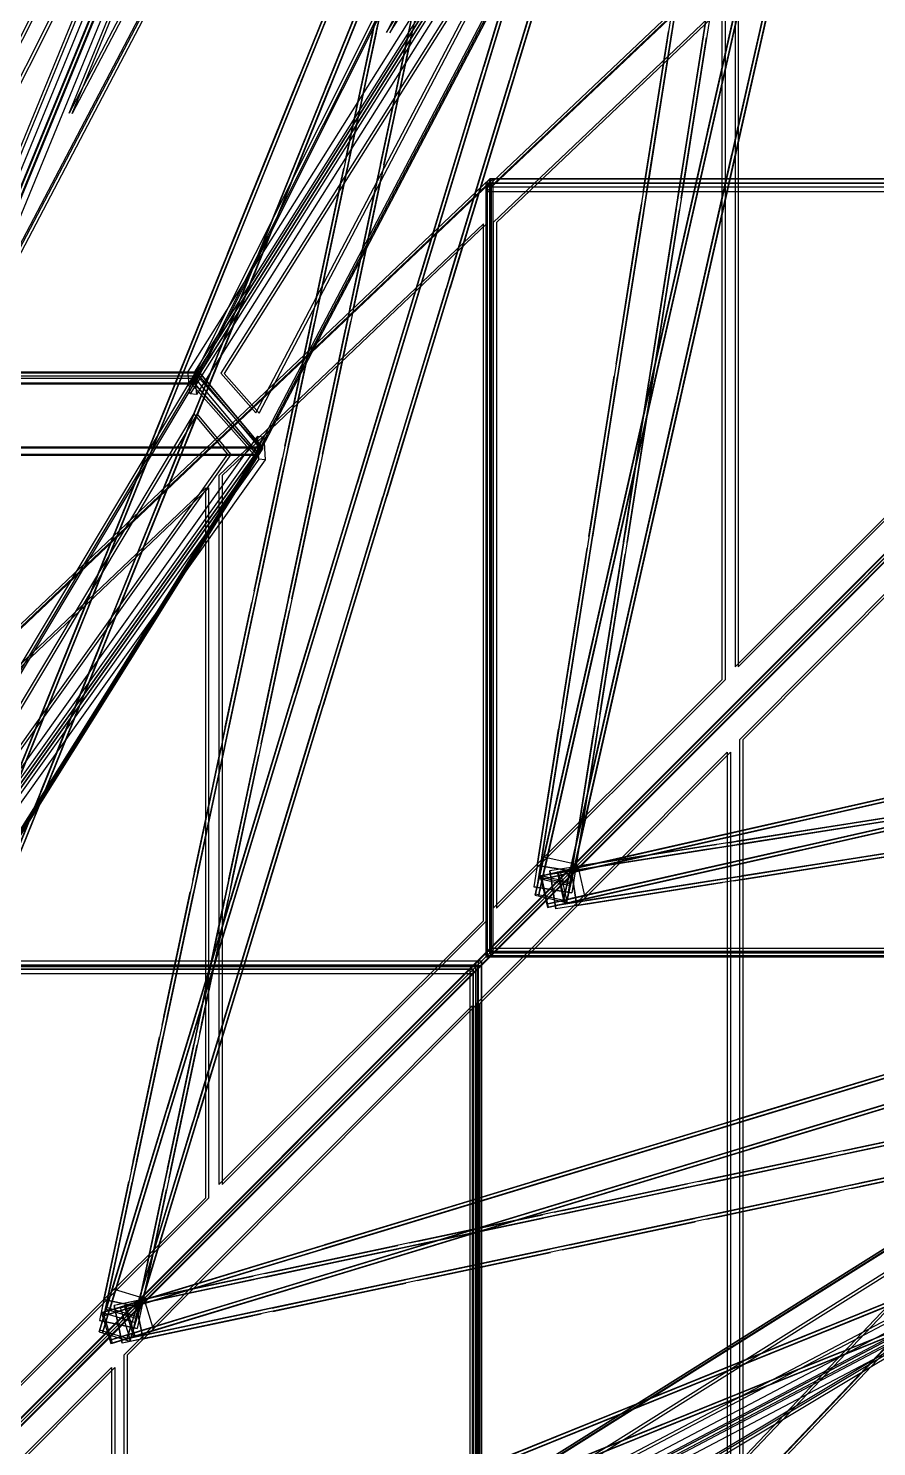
# Model space of a CAD drawing. Header units: millimetres. Extents: x -52000 to 48850, y -48850 to 51750.
# Drawn here: x -33321 to -29359, y -33472 to -26849 of the extents above; entities that cross this region are included whole.
import ezdxf

# ---------------------------------------------------------------- set-up
doc = ezdxf.new("R2010")
doc.units = ezdxf.units.MM
doc.layers.add('D-STR-STRC', color=7, linetype='Continuous', lineweight=25)

msp = doc.modelspace()

# ---------------------------------------------------------------- linework, layer by layer
at = {"layer": 'D-STR-STRC'}
for points in [[(-30954, -30897), (-30934.8, -30812.4), (-27795.1, -16919), (-27814.2, -17003.5)], [(-30938.3, -30900.5), (-30919.2, -30816), (-27779.5, -16922.5), (-27798.6, -17007.1)], [(-30823.2, -30926.5), (-30804.1, -30842), (-27664.4, -16948.5), (-27683.5, -17033.1)], [(-30807.6, -30930.1), (-30788.5, -30845.5), (-27648.8, -16952), (-27667.9, -17036.6)], [(-32990, -32935.9), (-32955.5, -32822.4), (-29405.6, -21143.7), (-29440.1, -21257.2)], [(-32974.7, -32940.6), (-32940.2, -32827.1), (-29390.2, -21148.3), (-29424.8, -21261.8)], [(-32861.8, -32974.9), (-32827.3, -32861.4), (-29277.3, -21182.6), (-29311.9, -21296.1)], [(-32846.5, -32979.5), (-32812, -32866), (-29262, -21187.3), (-29296.5, -21300.8)], [(-29424.1, -21210.7), (-29424.1, -21210.7), (-30944.3, -30859.7), (-30944.3, -30859.7)], [(-29278, -21233.7), (-29278, -21233.7), (-30798.1, -30882.8), (-30798.1, -30882.8)], [(-31179.5, -27590.5), (-31179.5, -31179.5), (-26661.6, -26661.6), (-26661.6, -23312.5)], [(-31164.6, -27590.5), (-31164.6, -31179.5), (-26646.6, -26661.6), (-26646.6, -23312.5)], [(-31752.3, -23684.6), (-33869.3, -28843.3), (-34168, -28504.9)], [(-31737.1, -23685.8), (-33854.1, -28844.5), (-34152.8, -28506.2)], [(-31752.3, -23684.6), (-31342.1, -24022.9), (-33869.3, -28843.3)], [(-31737.1, -23685.7), (-31326.9, -24024), (-33854.1, -28844.4)], [(-29737.3, -24021.8), (-30147.5, -23683.5), (-32563.2, -28503.8)], [(-29722.1, -24022.9), (-30132.3, -23684.6), (-32548, -28504.9)], [(-31750.1, -23881.3), (-31482.6, -24101.9), (-33130.8, -27245.8)], [(-31734.9, -23882.4), (-31467.4, -24103.1), (-33115.7, -27246.9)], [(-29894.1, -24087.2), (-30148.7, -23877.1), (-31648.2, -26869.2)], [(-29878.9, -24088.3), (-30133.5, -23878.2), (-31633, -26870.3)], [(-29737.3, -24021.6), (-32563.2, -28503.6), (-32264.5, -28842)], [(-29722.1, -24022.9), (-32548, -28504.9), (-32249.3, -28843.3)], [(-35405.3, -35349.4), (-35348.5, -35209), (-31364.7, -25368.3), (-31421.5, -25508.7)], [(-35390.5, -35355.4), (-35333.6, -35215), (-31349.8, -25374.3), (-31406.7, -25514.7)], [(-35281.1, -35399.7), (-35224.3, -35259.3), (-31240.5, -25418.6), (-31297.3, -25559)], [(-35266.3, -35405.7), (-35209.4, -35265.3), (-31225.6, -25424.6), (-31282.5, -25565)], [(-31396, -25451.3), (-31396, -25451.3), (-32973.4, -32885.6), (-32973.4, -32885.6)], [(-31251.2, -25482), (-31251.2, -25482), (-32828.6, -32916.3), (-32828.6, -32916.3)], [(-32622.6, -25608.1), (-33867.4, -28641.3), (-34043, -28442.4)], [(-32607.4, -25609.4), (-33852.2, -28642.6), (-34027.8, -28443.6)], [(-30020.2, -26682.3), (-30020.2, -29830.6), (-28950.4, -28763.9), (-28950.4, -25666.3)], [(-30005.2, -26682.3), (-30005.2, -29830.6), (-28935.4, -28763.9), (-28935.4, -25666.3)], [(-30870.9, -25999.1), (-32422, -28459.1), (-32258.1, -28644.8)], [(-30855.7, -26000.3), (-32406.8, -28460.4), (-32242.8, -28646.1)], [(-31199.3, -27044.8), (-31177.8, -26974), (-30905.5, -26078.1)], [(-31194.3, -27028.2), (-30921.9, -26132.3), (-30900.4, -26061.6)], [(-31184, -27049.4), (-31162.5, -26978.7), (-30890.1, -26082.8)], [(-31179, -27032.9), (-30906.6, -26137), (-30885.1, -26066.2)], [(-31071.1, -27083.7), (-31049.6, -27013), (-30777.2, -26117.1)], [(-31066.1, -27067.2), (-30793.7, -26171.3), (-30772.2, -26100.6)], [(-31055.8, -27088.4), (-31034.3, -27017.6), (-30761.9, -26121.7)], [(-31050.7, -27071.9), (-30778.4, -26176), (-30756.9, -26105.2)], [(-32062.7, -27092.7), (-32027.3, -27005.1), (-31723.8, -26255.5)], [(-32058.3, -27081.7), (-31754.8, -26332.1), (-31719.4, -26244.5)], [(-32047.9, -27098.7), (-32012.5, -27011.2), (-31709, -26261.5)], [(-32043.5, -27087.7), (-31740, -26338.1), (-31704.6, -26250.5)], [(-30158.6, -27377.4), (-30146.7, -27324.7), (-29903.6, -26249)], [(-30153.7, -27355.9), (-29910.6, -26280.2), (-29898.7, -26227.5)], [(-30143, -27380.9), (-30131, -27328.2), (-29888, -26252.6)], [(-30138.1, -27359.4), (-29895, -26283.8), (-29883.1, -26231.1)], [(-30027.9, -27406.9), (-30015.9, -27354.2), (-29772.9, -26278.6)], [(-30023, -27385.4), (-29779.9, -26309.8), (-29768, -26257.1)], [(-30012.3, -27410.4), (-30000.3, -27357.7), (-29757.3, -26282.1)], [(-30007.4, -27388.9), (-29764.3, -26313.3), (-29752.4, -26260.6)], [(-31938.5, -27143), (-31903.1, -27055.4), (-31599.6, -26305.8)], [(-31934.1, -27132), (-31630.6, -26382.4), (-31595.2, -26294.8)], [(-31923.7, -27149), (-31888.3, -27061.4), (-31584.8, -26311.8)], [(-31919.3, -27138), (-31615.8, -26388.4), (-31580.4, -26300.8)], [(-31149.7, -27755), (-31149.7, -30956.9), (-30079.9, -29890.2), (-30079.9, -26739)], [(-31134.7, -27755), (-31134.7, -30956.9), (-30064.9, -29890.2), (-30064.9, -26739)], [(-31712.8, -26867.7), (-31836.1, -27448.6), (-31836.1, -27448.6)], [(-31704.1, -26826.6), (-31704.1, -26826.6), (-31827.4, -27407.5)], [(-31697.2, -26871), (-31820.5, -27451.9), (-31820.5, -27451.9)], [(-31688.5, -26829.9), (-31688.5, -26829.9), (-31811.7, -27410.9)], [(-31543.7, -26860.6), (-31543.7, -26860.6), (-31667, -27441.6)], [(-31528, -26863.9), (-31528, -26863.9), (-31651.3, -27444.9)], [(-30331, -26864), (-30331, -26864), (-30442.6, -27572.2)], [(-30315.2, -26866.5), (-30315.2, -26866.5), (-30426.8, -27574.7)], [(-31552.4, -26901.7), (-31675.7, -27482.7), (-31675.7, -27482.7)], [(-31536.8, -26905), (-31660, -27486), (-31660, -27486)], [(-30337.5, -26905.5), (-30449.1, -27613.7), (-30449.1, -27613.7)], [(-30321.7, -26908), (-30433.3, -27616.2), (-30433.3, -27616.2)], [(-30175.5, -26931), (-30287.1, -27639.3), (-30287.1, -27639.3)], [(-30169, -26889.5), (-30169, -26889.5), (-30280.6, -27597.8)], [(-30159.7, -26933.5), (-30271.3, -27641.7), (-30271.3, -27641.7)], [(-30153.2, -26892), (-30153.2, -26892), (-30264.8, -27600.3)], [(-32394.7, -27912.7), (-32359.3, -27825.2), (-32055.8, -27075.6)], [(-32390.3, -27901.8), (-32086.8, -27152.1), (-32051.4, -27064.6)], [(-32379.9, -27918.7), (-32344.5, -27831.2), (-32041, -27081.6)], [(-32375.5, -27907.8), (-32072, -27158.1), (-32036.6, -27070.6)], [(-31495.1, -28018), (-31473.6, -27947.2), (-31201.3, -27051.3)], [(-31490.1, -28001.5), (-31217.8, -27105.6), (-31196.3, -27034.8)], [(-31479.8, -28022.6), (-31458.3, -27951.9), (-31186, -27056)], [(-31474.8, -28006.1), (-31202.5, -27110.2), (-31181, -27039.5)], [(-31361.9, -28040.4), (-31089.6, -27144.5), (-31068.1, -27073.8)], [(-31346.6, -28045.1), (-31074.3, -27149.2), (-31052.7, -27078.4)], [(-32270.5, -27963), (-32235.1, -27875.5), (-31931.6, -27125.8)], [(-32266.1, -27952.1), (-31962.6, -27202.4), (-31927.2, -27114.9)], [(-32255.7, -27969), (-32220.3, -27881.5), (-31916.8, -27131.8)], [(-32251.3, -27958.1), (-31947.8, -27208.4), (-31912.3, -27120.9)], [(-31366.9, -28057), (-31345.4, -27986.2), (-31073.1, -27090.3)], [(-31351.6, -28061.6), (-31330.1, -27990.9), (-31057.8, -27095)], [(-30420.2, -28535.2), (-30408.3, -28482.4), (-30165.2, -27406.8)], [(-30415.3, -28513.6), (-30172.3, -27438), (-30160.4, -27385.3)], [(-30404.6, -28538.7), (-30392.7, -28486), (-30149.6, -27410.4)], [(-30399.7, -28517.2), (-30156.7, -27441.6), (-30144.8, -27388.8)], [(-30284.6, -28543.2), (-30041.6, -27467.6), (-30029.7, -27414.9)], [(-30289.5, -28564.7), (-30277.6, -28512), (-30034.5, -27436.4)], [(-30273.9, -28568.2), (-30262, -28515.5), (-30018.9, -27439.9)], [(-30269, -28546.7), (-30026, -27471.1), (-30014.1, -27418.4)], [(-31856.2, -27543.5), (-31979.5, -28124.5), (-31979.5, -28124.5)], [(-31847.5, -27502.4), (-31847.5, -27502.4), (-31970.8, -28083.4)], [(-31840.6, -27546.8), (-31963.9, -28127.8), (-31963.9, -28127.8)], [(-31831.9, -27505.7), (-31831.9, -27505.7), (-31955.1, -28086.7)], [(-31687.1, -27536.5), (-31687.1, -27536.5), (-31810.4, -28117.4)], [(-31671.4, -27539.8), (-31671.4, -27539.8), (-31794.7, -28120.7)], [(-35055.1, -31242.2), (-35055.1, -35055.1), (-31165.2, -31165.2), (-31165.2, -27552.3)], [(-35040.2, -31242.2), (-35040.2, -35055.1), (-31150.3, -31165.2), (-31150.3, -27552.3)], [(-31695.8, -27577.6), (-31819.1, -28158.5), (-31819.1, -28158.5)], [(-31680.2, -27580.9), (-31803.4, -28161.8), (-31803.4, -28161.8)], [(-31257.2, -35055.1), (-31257.2, -31242.2), (-27567.3, -27552.3), (-27567.3, -31165.2)], [(-31242.2, -35055.1), (-31242.2, -31242.2), (-27552.3, -27552.3), (-27552.3, -31165.2)], [(-31184.9, -31184.9), (-27572.4, -31184.9), (-27572.4, -27572.4), (-31184.9, -27572.4)], [(-27590.5, -27590.5), (-31179.5, -27590.5), (-31179.5, -27610.5), (-27590.5, -27610.5)], [(-31178.8, -31178.8), (-27591.2, -31178.8), (-27591.2, -27591.2), (-31178.8, -27591.2)], [(-27552.3, -27552.3), (-31165.2, -27552.3), (-31165.2, -27572.3), (-27552.3, -27572.3)], [(-31164.5, -31164.5), (-27553, -31164.5), (-27553, -27553), (-31164.5, -27553)], [(-31158.9, -31158.9), (-27572.3, -31158.9), (-27572.3, -27572.3), (-31158.9, -27572.3)], [(-30930.1, -30807.6), (-30845.5, -30788.5), (-16952, -27648.8), (-17036.6, -27667.9)], [(-30926.5, -30823.2), (-30842, -30804.1), (-16948.5, -27664.4), (-17033.1, -27683.5)], [(-30457.7, -27668.1), (-30457.7, -27668.1), (-30569.3, -28376.3)], [(-30441.9, -27670.5), (-30441.9, -27670.5), (-30553.5, -28378.8)], [(-30464.2, -27709.5), (-30575.8, -28417.8), (-30575.8, -28417.8)], [(-30448.4, -27712), (-30560, -28420.3), (-30560, -28420.3)], [(-30302.2, -27735.1), (-30413.8, -28443.3), (-30413.8, -28443.3)], [(-30295.7, -27693.6), (-30295.7, -27693.6), (-30407.3, -28401.8)], [(-30286.4, -27737.6), (-30398, -28445.8), (-30398, -28445.8)], [(-30279.9, -27696.1), (-30279.9, -27696.1), (-30391.5, -28404.3)], [(-32431.2, -28936.5), (-32431.2, -32248), (-31195.8, -31015.7), (-31195.8, -27761.4)], [(-32416.3, -28936.5), (-32416.3, -32248), (-31180.9, -31015.7), (-31180.9, -27761.4)], [(-30900.5, -30938.3), (-30816, -30919.2), (-16922.5, -27779.5), (-17007.1, -27798.6)], [(-30897, -30954), (-30812.4, -30934.8), (-16919, -27795.1), (-17003.5, -27814.2)], [(-32726.7, -28732.8), (-32691.3, -28645.3), (-32387.8, -27895.6)], [(-32722.3, -28721.8), (-32418.8, -27972.2), (-32383.4, -27884.7)], [(-32711.9, -28738.8), (-32676.4, -28651.3), (-32373, -27901.6)], [(-32707.4, -28727.8), (-32404, -27978.2), (-32368.5, -27890.7)], [(-32602.5, -28783.1), (-32567.1, -28695.5), (-32263.6, -27945.9)], [(-32598.1, -28772.1), (-32294.6, -28022.5), (-32259.2, -27934.9)], [(-32583.2, -28778.1), (-32279.8, -28028.5), (-32244.3, -27940.9)], [(-32587.7, -28789.1), (-32552.2, -28701.6), (-32248.8, -27951.9)], [(-31785.9, -28974.7), (-31513.6, -28078.8), (-31492.1, -28008)], [(-31790.9, -28991.2), (-31769.4, -28920.5), (-31497.1, -28024.6)], [(-31775.6, -28995.9), (-31754.1, -28925.1), (-31481.8, -28029.2)], [(-31770.6, -28979.4), (-31498.3, -28083.5), (-31476.8, -28012.7)], [(-31662.7, -29030.2), (-31641.2, -28959.4), (-31368.9, -28063.5)], [(-31657.7, -29013.7), (-31385.4, -28117.8), (-31363.9, -28047)], [(-31647.4, -29034.8), (-31625.9, -28964.1), (-31353.6, -28068.2)], [(-31642.4, -29018.3), (-31370.1, -28122.4), (-31348.6, -28051.7)], [(-31990.9, -28178.3), (-31990.9, -28178.3), (-32114.2, -28759.2)], [(-31975.3, -28181.6), (-31975.3, -28181.6), (-32098.5, -28762.6)], [(-31999.6, -28219.4), (-32122.9, -28800.3), (-32122.9, -28800.3)], [(-31984, -28222.7), (-32107.3, -28803.6), (-32107.3, -28803.6)], [(-31839.2, -28253.4), (-31962.5, -28834.4), (-31962.5, -28834.4)], [(-31830.5, -28212.3), (-31830.5, -28212.3), (-31953.8, -28793.3)], [(-31823.6, -28256.7), (-31946.8, -28837.7), (-31946.8, -28837.7)], [(-31814.8, -28215.6), (-31814.8, -28215.6), (-31938.1, -28796.6)], [(-32240.5, -28808.1), (-32539.3, -28451.5), (-35420.9, -33266.7)], [(-32225.4, -28809.4), (-32524.1, -28452.8), (-35405.7, -33268)], [(-34150.1, -28471.1), (-32531.8, -28471.1), (-32232.4, -28809.1), (-33850.7, -28809.1)], [(-32518.7, -28459.2), (-34138.7, -28459.2), (-34144.1, -28452.8), (-32524.1, -28452.8)], [(-34143.2, -28453), (-32524.9, -28453), (-32226.3, -28809.2), (-33844.6, -28809.2)], [(-32565.8, -28555.6), (-32575.8, -28450.6), (-32545.4, -28453), (-32535.4, -28558)], [(-30584.4, -28472.1), (-30584.4, -28472.1), (-30696, -29180.4)], [(-30568.6, -28474.6), (-30568.6, -28474.6), (-30680.2, -29182.9)], [(-32542.7, -28510.9), (-34162.7, -28510.9), (-34168, -28504.9), (-32548, -28504.9)], [(-34167.2, -28505.1), (-32548.8, -28505.1), (-32250.2, -28843.1), (-33868.5, -28843.1)], [(-34161.3, -28483.1), (-32542.9, -28483.1), (-32245.2, -28839.4), (-33863.5, -28839.3)], [(-30590.9, -28513.6), (-30702.5, -29221.9), (-30702.5, -29221.9)], [(-30575.1, -28516.1), (-30686.7, -29224.4), (-30686.7, -29224.4)], [(-30428.9, -28539.2), (-30540.5, -29247.4), (-30540.5, -29247.4)], [(-30422.4, -28497.7), (-30422.4, -28497.7), (-30534, -29205.9)], [(-30413.1, -28541.6), (-30524.7, -29249.9), (-30524.7, -29249.9)], [(-30406.6, -28500.2), (-30406.6, -28500.2), (-30518.2, -29208.4)], [(-30681.9, -29692.9), (-30669.9, -29640.2), (-30426.9, -28564.6)], [(-30677, -29671.4), (-30433.9, -28595.8), (-30422, -28543.1)], [(-30666.2, -29696.5), (-30654.3, -29643.8), (-30411.3, -28568.1)], [(-30661.4, -29675), (-30418.3, -28599.3), (-30406.4, -28546.6)], [(-30551.1, -29722.5), (-30539.2, -29669.8), (-30296.2, -28594.2)], [(-30546.3, -29701), (-30303.2, -28625.4), (-30291.3, -28572.6)], [(-30535.5, -29726), (-30523.6, -29673.3), (-30280.6, -28597.7)], [(-30530.7, -29704.5), (-30287.6, -28628.9), (-30275.7, -28576.2)], [(-32388.9, -28838.1), (-32548.1, -28648.1), (-34083.6, -31213.9)], [(-32373.7, -28839.4), (-32532.9, -28649.4), (-34068.4, -31215.2)], [(-33058.7, -29552.9), (-33023.3, -29465.3), (-32719.8, -28715.7)], [(-33054.3, -29541.9), (-32750.8, -28792.2), (-32715.3, -28704.7)], [(-33043.9, -29558.9), (-33008.4, -29471.3), (-32705, -28721.7)], [(-33039.4, -29547.9), (-32735.9, -28798.2), (-32700.5, -28710.7)], [(-33850.8, -28803), (-32230.8, -28803), (-32225.4, -28809.4), (-33845.4, -28809.4)], [(-32934.5, -29603.1), (-32899.1, -29515.6), (-32595.6, -28766)], [(-32930.1, -29592.2), (-32626.6, -28842.5), (-32591.1, -28755)], [(-32919.7, -29609.1), (-32884.2, -29521.6), (-32580.7, -28772)], [(-32915.2, -29598.2), (-32611.7, -28848.5), (-32576.3, -28761)], [(-32244.9, -28860.8), (-32251.4, -28753.5), (-32221, -28756.5), (-32214.6, -28863.8)], [(-32240.6, -28807.7), (-35420.9, -33266.3), (-35259.7, -33622.9)], [(-32225.4, -28809.4), (-35405.7, -33268), (-35244.5, -33624.6)], [(-33874.6, -28837.3), (-32254.6, -28837.3), (-32249.3, -28843.3), (-33869.3, -28843.3)], [(-32134.3, -28854.1), (-32134.3, -28854.1), (-32257.6, -29435.1)], [(-32118.7, -28857.4), (-32118.7, -28857.4), (-32241.9, -29438.4)], [(-32143, -28895.2), (-32266.3, -29476.2), (-32266.3, -29476.2)], [(-32127.4, -28898.5), (-32250.7, -29479.5), (-32250.7, -29479.5)], [(-31982.6, -28929.2), (-32105.9, -29510.2), (-32105.9, -29510.2)], [(-31973.9, -28888.2), (-31973.9, -28888.2), (-32097.2, -29469.1)], [(-31967, -28932.6), (-32090.2, -29513.5), (-32090.2, -29513.5)], [(-31958.2, -28891.5), (-31958.2, -28891.5), (-32081.5, -29472.4)], [(-33727.9, -30169.8), (-33727.9, -33541.3), (-32492.4, -32309), (-32492.4, -28994.7)], [(-33712.9, -30169.8), (-33712.9, -33541.3), (-32477.5, -32309), (-32477.5, -28994.7)], [(-32086.8, -29964.4), (-32065.3, -29893.7), (-31792.9, -28997.8)], [(-32081.7, -29947.9), (-31809.4, -29052), (-31787.9, -28981.3)], [(-32071.5, -29969.1), (-32049.9, -29898.3), (-31777.6, -29002.4)], [(-32066.4, -29952.6), (-31794.1, -29056.7), (-31772.6, -28985.9)], [(-29998.1, -33541.1), (-29998.1, -30169.6), (-28826.5, -28994.9), (-28826.5, -32309.2)], [(-29983, -33541.1), (-29983, -30169.6), (-28811.5, -28994.9), (-28811.5, -32309.2)], [(-31958.6, -30003.4), (-31937, -29932.7), (-31664.7, -29036.8)], [(-31953.5, -29986.9), (-31681.2, -29091), (-31659.7, -29020.2)], [(-31943.2, -30008.1), (-31921.7, -29937.3), (-31649.4, -29041.4)], [(-31938.2, -29991.6), (-31665.9, -29095.7), (-31644.4, -29024.9)], [(-32979.5, -32846.5), (-32866, -32812), (-21187.3, -29262), (-21300.8, -29296.5)], [(-32974.9, -32861.8), (-32861.4, -32827.3), (-21182.6, -29277.3), (-21296.1, -29311.9)], [(-21233.7, -29278), (-21233.7, -29278), (-30882.8, -30798.1), (-30882.8, -30798.1)], [(-30717.6, -29317.7), (-30829.2, -30026), (-30829.2, -30026)], [(-30711.1, -29276.2), (-30711.1, -29276.2), (-30822.6, -29984.5)], [(-30701.8, -29320.2), (-30813.4, -30028.5), (-30813.4, -30028.5)], [(-30695.3, -29278.7), (-30695.3, -29278.7), (-30806.8, -29987)], [(-30549.1, -29301.8), (-30549.1, -29301.8), (-30660.6, -30010)], [(-30533.3, -29304.2), (-30533.3, -29304.2), (-30644.8, -30012.5)], [(-32940.6, -32974.7), (-32827.1, -32940.2), (-21148.3, -29390.2), (-21261.8, -29424.8)], [(-30555.6, -29343.2), (-30667.2, -30051.5), (-30667.2, -30051.5)], [(-30539.8, -29345.7), (-30651.4, -30054), (-30651.4, -30054)], [(-32935.9, -32990), (-32822.4, -32955.5), (-21143.7, -29405.6), (-21257.2, -29440.1)], [(-21210.7, -29424.1), (-21210.7, -29424.1), (-30859.7, -30944.3), (-30859.7, -30944.3)], [(-33390.7, -30372.9), (-33355.2, -30285.4), (-33051.8, -29535.7)], [(-33386.2, -30362), (-33082.8, -29612.3), (-33047.3, -29524.8)], [(-33371.4, -30368), (-33067.9, -29618.3), (-33032.5, -29530.8)], [(-32277.7, -29530), (-32277.7, -29530), (-32401, -30110.9)], [(-32262.1, -29533.3), (-32262.1, -29533.3), (-32385.3, -30114.2)], [(-33375.8, -30378.9), (-33340.4, -30291.4), (-33036.9, -29541.7)], [(-33266.5, -30423.2), (-33231, -30335.7), (-32927.6, -29586)], [(-33262, -30412.2), (-32958.6, -29662.6), (-32923.1, -29575.1)], [(-33251.6, -30429.2), (-33216.2, -30341.7), (-32912.7, -29592)], [(-33247.2, -30418.2), (-32943.7, -29668.6), (-32908.3, -29581.1)], [(-32286.4, -29571), (-32409.7, -30152), (-32409.7, -30152)], [(-32270.8, -29574.4), (-32394.1, -30155.3), (-32394.1, -30155.3)], [(-32117.3, -29564), (-32117.3, -29564), (-32240.6, -30145)], [(-32101.6, -29567.3), (-32101.6, -29567.3), (-32224.9, -30148.3)], [(-32126, -29605.1), (-32249.3, -30186), (-32249.3, -30186)], [(-32110.4, -29608.4), (-32233.6, -30189.4), (-32233.6, -30189.4)], [(-30928.2, -30783), (-30916.3, -30730.3), (-30688.5, -29722.4)], [(-30923.3, -30761.5), (-30695.6, -29753.6), (-30683.6, -29700.9)], [(-30912.6, -30786.6), (-30900.7, -30733.8), (-30672.9, -29725.9)], [(-30907.7, -30765.1), (-30680, -29757.1), (-30668, -29704.4)], [(-30792.6, -30791.1), (-30564.9, -29783.1), (-30552.9, -29730.4)], [(-30777, -30794.6), (-30549.3, -29786.7), (-30537.3, -29734)], [(-30797.5, -30812.6), (-30785.6, -30759.9), (-30557.8, -29751.9)], [(-30781.9, -30816.1), (-30770, -30763.4), (-30542.2, -29755.5)], [(-32382.6, -30937.7), (-32361.1, -30866.9), (-32088.8, -29971)], [(-32377.6, -30921.2), (-32105.2, -30025.3), (-32083.7, -29954.5)], [(-32367.3, -30942.3), (-32345.8, -30871.6), (-32073.5, -29975.7)], [(-32362.3, -30925.8), (-32089.9, -30029.9), (-32068.4, -29959.2)], [(-32249.4, -30960.1), (-31977, -30064.2), (-31955.5, -29993.5)], [(-32234.1, -30964.8), (-31961.7, -30068.9), (-31940.2, -29998.1)], [(-32254.4, -30976.6), (-32232.9, -30905.9), (-31960.6, -30010)], [(-32239.1, -30981.3), (-32217.6, -30910.5), (-31945.2, -30014.6)], [(-30844.3, -30121.8), (-30944.6, -30758.5), (-30944.6, -30758.5)], [(-30837.7, -30080.3), (-30837.7, -30080.3), (-30938, -30717)], [(-30828.5, -30124.3), (-30928.8, -30760.9), (-30928.8, -30760.9)], [(-30821.9, -30082.8), (-30821.9, -30082.8), (-30922.2, -30719.5)], [(-30675.7, -30105.8), (-30675.7, -30105.8), (-30776, -30742.5)], [(-30659.9, -30108.3), (-30659.9, -30108.3), (-30760.2, -30745)], [(-30682.3, -30147.3), (-30782.6, -30784), (-30782.6, -30784)], [(-30666.5, -30149.8), (-30766.8, -30786.5), (-30766.8, -30786.5)], [(-32429.8, -30246.9), (-32553.1, -30827.9), (-32553.1, -30827.9)], [(-32421.1, -30205.8), (-32421.1, -30205.8), (-32544.4, -30786.8)], [(-32414.2, -30250.2), (-32537.5, -30831.2), (-32537.5, -30831.2)], [(-32405.5, -30209.1), (-32405.5, -30209.1), (-32528.7, -30790.1)], [(-32260.7, -30239.8), (-32260.7, -30239.8), (-32384, -30820.8)], [(-32245, -30243.2), (-32245, -30243.2), (-32368.3, -30824.1)], [(-31228, -34834.4), (-31228, -31402.9), (-30056.5, -30228.2), (-30056.5, -33602.5)], [(-31213, -34834.4), (-31213, -31402.9), (-30041.4, -30228.2), (-30041.4, -33602.5)], [(-32269.4, -30280.9), (-32392.7, -30861.9), (-32392.7, -30861.9)], [(-32253.8, -30284.3), (-32377, -30865.2), (-32377, -30865.2)], [(-29726, -30535.5), (-29673.3, -30523.6), (-28597.7, -30280.6)], [(-29722.5, -30551.1), (-29669.8, -30539.2), (-28594.2, -30296.2)], [(-29704.5, -30530.7), (-28628.9, -30287.6), (-28576.2, -30275.7)], [(-29701, -30546.3), (-28625.4, -30303.2), (-28572.6, -30291.3)], [(-33594, -31232.3), (-33290.5, -30482.6), (-33255.1, -30395.1)], [(-33598.5, -31243.3), (-33563, -31155.7), (-33259.5, -30406.1)], [(-33583.6, -31249.3), (-33548.2, -31161.7), (-33244.7, -30412.1)], [(-33579.2, -31238.3), (-33275.7, -30488.6), (-33240.3, -30401.1)], [(-29696.5, -30666.2), (-29643.8, -30654.3), (-28568.1, -30411.3)], [(-29692.9, -30681.9), (-29640.2, -30669.9), (-28564.6, -30426.9)], [(-29675, -30661.4), (-28599.3, -30418.3), (-28546.6, -30406.4)], [(-29671.4, -30677), (-28595.8, -30433.9), (-28543.1, -30422)], [(-30816.1, -30781.9), (-30763.4, -30770), (-29755.5, -30542.2)], [(-30812.6, -30797.5), (-30759.9, -30785.6), (-29751.9, -30557.8)], [(-30794.6, -30777), (-29786.7, -30549.3), (-29734, -30537.3)], [(-30791.1, -30792.6), (-29783.1, -30564.9), (-29730.4, -30552.9)], [(-29345.7, -30539.8), (-30054, -30651.4), (-30054, -30651.4)], [(-29343.2, -30555.6), (-30051.5, -30667.2), (-30051.5, -30667.2)], [(-29304.2, -30533.3), (-29304.2, -30533.3), (-30012.5, -30644.8)], [(-29301.8, -30549.1), (-29301.8, -30549.1), (-30010, -30660.6)], [(-30108.3, -30659.9), (-30108.3, -30659.9), (-30745, -30760.2)], [(-30932.8, -30803.6), (-30786.5, -30836.7), (-30767.4, -30752.1), (-30913.7, -30719)], [(-30786.6, -30912.6), (-30733.8, -30900.7), (-29725.9, -30672.9)], [(-30149.8, -30666.5), (-30786.5, -30766.8), (-30786.5, -30766.8)], [(-30147.3, -30682.3), (-30784, -30782.6), (-30784, -30782.6)], [(-30783, -30928.2), (-30730.3, -30916.3), (-29722.4, -30688.5)], [(-30765.1, -30907.7), (-29757.1, -30680), (-29704.4, -30668)], [(-30761.5, -30923.3), (-29753.6, -30695.6), (-29700.9, -30683.6)], [(-30105.8, -30675.7), (-30105.8, -30675.7), (-30742.5, -30776)], [(-29320.2, -30701.8), (-30028.5, -30813.4), (-30028.5, -30813.4)], [(-29317.7, -30717.6), (-30026, -30829.2), (-30026, -30829.2)], [(-29278.7, -30695.3), (-29278.7, -30695.3), (-29987, -30806.8)], [(-29276.2, -30711.1), (-29276.2, -30711.1), (-29984.5, -30822.6)], [(-30766.8, -30786.5), (-30944.6, -30758.5), (-30944.6, -30758.5), (-30766.8, -30786.5)], [(-30930.1, -30807.6), (-30897, -30954), (-30812.4, -30934.8), (-30845.5, -30788.5)], [(-30857.2, -30960.1), (-30885.2, -30782.3), (-30885.2, -30782.3), (-30857.2, -30960.1)], [(-30851.1, -30789.8), (-30818.1, -30936.1), (-30812.4, -30934.8), (-30845.5, -30788.5)], [(-30836.7, -30786.5), (-30803.6, -30932.8), (-30719, -30913.7), (-30752.1, -30767.4)], [(-30758.5, -30944.6), (-30786.5, -30766.8), (-30786.5, -30766.8), (-30758.5, -30944.6)], [(-30782.3, -30885.2), (-30960.1, -30857.2), (-30960.1, -30857.2), (-30782.3, -30885.2)], [(-30954, -30897), (-30807.6, -30930.1), (-30788.5, -30845.5), (-30934.8, -30812.4)], [(-30936.1, -30818.1), (-30789.8, -30851.1), (-30788.5, -30845.5), (-30934.8, -30812.4)], [(-30930.1, -30807.6), (-30897, -30954), (-30891.4, -30952.7), (-30924.4, -30806.4)], [(-30124.3, -30828.5), (-30760.9, -30928.8), (-30760.9, -30928.8)], [(-30121.8, -30844.3), (-30758.5, -30944.6), (-30758.5, -30944.6)], [(-30082.8, -30821.9), (-30082.8, -30821.9), (-30719.5, -30922.2)], [(-30080.3, -30837.7), (-30080.3, -30837.7), (-30717, -30938)], [(-32573.2, -30922.7), (-32696.5, -31503.7), (-32696.5, -31503.7)], [(-32564.5, -30881.7), (-32564.5, -30881.7), (-32687.8, -31462.6)], [(-32557.6, -30926.1), (-32680.9, -31507), (-32680.9, -31507)], [(-32548.9, -30885), (-32548.9, -30885), (-32672.1, -31465.9)], [(-32404.1, -30915.7), (-32404.1, -30915.7), (-32527.4, -31496.7)], [(-32388.4, -30919), (-32388.4, -30919), (-32511.7, -31500)], [(-30954, -30897), (-30807.6, -30930.1), (-30806.4, -30924.4), (-30952.7, -30891.4)], [(-32678.4, -31910.9), (-32656.9, -31840.1), (-32384.6, -30944.2)], [(-32673.4, -31894.4), (-32401.1, -30998.5), (-32379.6, -30927.7)], [(-32663.1, -31915.6), (-32641.6, -31844.8), (-32369.3, -30948.9)], [(-32658.1, -31899), (-32385.8, -31003.1), (-32364.3, -30932.4)], [(-32550.2, -31949.9), (-32528.7, -31879.1), (-32256.4, -30983.2)], [(-32545.2, -31933.4), (-32272.9, -31037.5), (-32251.4, -30966.7)], [(-32412.8, -30956.8), (-32536.1, -31537.7), (-32536.1, -31537.7)], [(-32534.9, -31954.5), (-32513.4, -31883.8), (-32241.1, -30987.9)], [(-32529.9, -31938), (-32257.6, -31042.1), (-32236.1, -30971.4)], [(-32397.2, -30960.1), (-32520.4, -31541.1), (-32520.4, -31541.1)], [(-31179.5, -31179.5), (-27590.5, -31179.5), (-27590.5, -31159.5), (-31179.5, -31159.5)], [(-31165.2, -31165.2), (-27552.3, -31165.2), (-27552.3, -31145.2), (-31165.2, -31145.2)], [(-35405.7, -35266.3), (-35265.3, -35209.4), (-25424.6, -31225.6), (-25565, -31282.5)], [(-35399.7, -35281.1), (-35259.3, -35224.3), (-25418.6, -31240.5), (-25559, -31297.3)], [(-35066, -35066), (-31230.8, -35066), (-31230.8, -31230.8), (-35066, -31230.8)], [(-31242.2, -31242.2), (-35055.1, -31242.2), (-35055.1, -31262.2), (-31242.2, -31262.2)], [(-35054.4, -35054.4), (-31242.9, -35054.4), (-31242.9, -31242.9), (-35054.4, -31242.9)], [(-31204.3, -31204.3), (-35039.5, -31204.3), (-35039.5, -31224.3), (-31204.3, -31224.3)], [(-35038.8, -35038.8), (-31205, -35038.8), (-31205, -31205), (-35038.8, -31205)], [(-35033.9, -35033.9), (-31223.5, -35033.9), (-31223.5, -31223.5), (-35033.9, -31223.5)], [(-34586.7, -38586.9), (-34586.7, -34571.7), (-31219.3, -31204.3), (-31219.3, -35039.5)], [(-34571.7, -38586.9), (-34571.7, -34571.7), (-31204.3, -31204.3), (-31204.3, -35039.5)], [(-25482, -31251.2), (-25482, -31251.2), (-32916.3, -32828.6), (-32916.3, -32828.6)], [(-35355.4, -35390.5), (-35215, -35333.6), (-25374.3, -31349.8), (-25514.7, -31406.7)], [(-35349.4, -35405.3), (-35209, -35348.5), (-25368.3, -31364.7), (-25508.7, -31421.5)], [(-25451.3, -31396), (-25451.3, -31396), (-32885.6, -32973.4), (-32885.6, -32973.4)], [(-32873.5, -36598), (-32873.5, -33042.7), (-31248.8, -31413.9), (-31248.8, -34890.5)], [(-32858.5, -36598), (-32858.5, -33042.7), (-31233.8, -31413.9), (-31233.8, -34890.5)], [(-32707.9, -31557.5), (-32707.9, -31557.5), (-32831.2, -32138.5)], [(-32692.3, -31560.8), (-32692.3, -31560.8), (-32815.5, -32141.8)], [(-32716.6, -31598.6), (-32839.9, -32179.5), (-32839.9, -32179.5)], [(-32701, -31601.9), (-32824.3, -32182.9), (-32824.3, -32182.9)], [(-32556.2, -31632.6), (-32679.5, -32213.6), (-32679.5, -32213.6)], [(-32547.5, -31591.5), (-32547.5, -31591.5), (-32670.8, -32172.5)], [(-32540.6, -31635.9), (-32663.8, -32216.9), (-32663.8, -32216.9)], [(-32531.8, -31594.9), (-32531.8, -31594.9), (-32655.1, -32175.8)], [(-30008.1, -31943.2), (-29937.3, -31921.7), (-29041.4, -31649.4)], [(-29991.6, -31938.2), (-29095.7, -31665.9), (-29024.9, -31644.4)], [(-30003.4, -31958.6), (-29932.7, -31937), (-29036.8, -31664.7)], [(-29986.9, -31953.5), (-29091, -31681.2), (-29020.2, -31659.7)], [(-29969.1, -32071.5), (-29898.3, -32049.9), (-29002.4, -31777.6)], [(-29952.6, -32066.4), (-29056.7, -31794.1), (-28985.9, -31772.6)], [(-29964.4, -32086.8), (-29893.7, -32065.3), (-28997.8, -31792.9)], [(-29947.9, -32081.7), (-29052, -31809.4), (-28981.3, -31787.9)], [(-32954.9, -32820.4), (-32933.4, -32749.7), (-32680.4, -31917.5)], [(-32949.9, -32803.9), (-32696.9, -31971.7), (-32675.4, -31901)], [(-32934.5, -32808.6), (-32681.6, -31976.4), (-32660.1, -31905.6)], [(-32939.6, -32825.1), (-32918.1, -32754.3), (-32665.1, -31922.1)], [(-32826.7, -32859.4), (-32805.2, -32788.6), (-32552.2, -31956.4)], [(-32821.6, -32842.9), (-32568.7, -32010.7), (-32547.2, -31939.9)], [(-32811.4, -32864), (-32789.9, -32793.3), (-32536.9, -31961.1)], [(-32806.3, -32847.5), (-32553.4, -32015.3), (-32531.9, -31944.6)], [(-30981.3, -32239.1), (-30910.5, -32217.6), (-30014.6, -31945.2)], [(-30976.6, -32254.4), (-30905.9, -32232.9), (-30010, -31960.6)], [(-30964.8, -32234.1), (-30068.9, -31961.7), (-29998.1, -31940.2)], [(-30960.1, -32249.4), (-30064.2, -31977), (-29993.5, -31955.5)], [(-28932.6, -31967), (-29513.5, -32090.2), (-29513.5, -32090.2)], [(-28929.2, -31982.6), (-29510.2, -32105.9), (-29510.2, -32105.9)], [(-28891.5, -31958.2), (-28891.5, -31958.2), (-29472.4, -32081.5)], [(-28888.2, -31973.9), (-28888.2, -31973.9), (-29469.1, -32097.2)], [(-30942.3, -32367.3), (-30871.6, -32345.8), (-29975.7, -32073.5)], [(-30937.7, -32382.6), (-30866.9, -32361.1), (-29971, -32088.8)], [(-30925.8, -32362.3), (-30029.9, -32089.9), (-29959.2, -32068.4)], [(-30921.2, -32377.6), (-30025.3, -32105.2), (-29954.5, -32083.7)], [(-29608.4, -32110.4), (-30189.4, -32233.6), (-30189.4, -32233.6)], [(-29567.3, -32101.6), (-29567.3, -32101.6), (-30148.3, -32224.9)], [(-29564, -32117.3), (-29564, -32117.3), (-30145, -32240.6)], [(-29605.1, -32126), (-30186, -32249.3), (-30186, -32249.3)], [(-28898.5, -32127.4), (-29479.5, -32250.7), (-29479.5, -32250.7)], [(-28895.2, -32143), (-29476.2, -32266.3), (-29476.2, -32266.3)], [(-28857.4, -32118.7), (-28857.4, -32118.7), (-29438.4, -32241.9)], [(-28854.1, -32134.3), (-28854.1, -32134.3), (-29435.1, -32257.6)], [(-33624.6, -35244.5), (-28452.8, -32524.1), (-28809.4, -32225.4)], [(-33623.2, -35259.7), (-28451.4, -32539.3), (-28808, -32240.5)], [(-32851.3, -32233.3), (-32851.3, -32233.3), (-32959.5, -32743.4)], [(-32835.7, -32236.7), (-32835.7, -32236.7), (-32943.9, -32746.7)], [(-31954.5, -32534.9), (-31883.8, -32513.4), (-30987.9, -32241.1)], [(-31938, -32529.9), (-31042.1, -32257.6), (-30971.4, -32236.1)], [(-30243.2, -32245), (-30243.2, -32245), (-30824.1, -32368.3)], [(-32860, -32274.4), (-32968.3, -32784.5), (-32968.3, -32784.5)], [(-32844.4, -32277.8), (-32952.6, -32787.8), (-32952.6, -32787.8)], [(-32699.6, -32308.5), (-32807.8, -32818.5), (-32807.8, -32818.5)], [(-32690.9, -32267.4), (-32690.9, -32267.4), (-32799.1, -32777.4)], [(-32684, -32311.8), (-32792.2, -32821.8), (-32792.2, -32821.8)], [(-32675.2, -32270.7), (-32675.2, -32270.7), (-32783.5, -32780.7)], [(-31949.9, -32550.2), (-31879.1, -32528.7), (-30983.2, -32256.4)], [(-31933.4, -32545.2), (-31037.5, -32272.9), (-30966.7, -32251.4)], [(-30284.3, -32253.8), (-30865.2, -32377), (-30865.2, -32377)], [(-30280.9, -32269.4), (-30861.9, -32392.7), (-30861.9, -32392.7)], [(-30239.8, -32260.7), (-30239.8, -32260.7), (-30820.8, -32384)], [(-29574.4, -32270.8), (-30155.3, -32394.1), (-30155.3, -32394.1)], [(-29571, -32286.4), (-30152, -32409.7), (-30152, -32409.7)], [(-29533.3, -32262.1), (-29533.3, -32262.1), (-30114.2, -32385.3)], [(-29530, -32277.7), (-29530, -32277.7), (-30110.9, -32401)], [(-31915.6, -32663.1), (-31844.8, -32641.6), (-30948.9, -32369.3)], [(-31899, -32658.1), (-31003.1, -32385.8), (-30932.4, -32364.3)], [(-31894.4, -32673.4), (-30998.5, -32401.1), (-30927.7, -32379.6)], [(-31539, -34049.8), (-28651.9, -32531.2), (-28850.9, -32364.4)], [(-31537.6, -34065), (-28650.5, -32546.3), (-28849.6, -32379.6)], [(-31910.9, -32678.4), (-31840.1, -32656.9), (-30944.2, -32384.6)], [(-30960.1, -32397.2), (-31541.1, -32520.4), (-31541.1, -32520.4)], [(-30956.8, -32412.8), (-31537.7, -32536.1), (-31537.7, -32536.1)], [(-30919, -32388.4), (-30919, -32388.4), (-31500, -32511.7)], [(-30915.7, -32404.1), (-30915.7, -32404.1), (-31496.7, -32527.4)], [(-30250.2, -32414.2), (-30831.2, -32537.5), (-30831.2, -32537.5)], [(-30246.9, -32429.8), (-30827.9, -32553.1), (-30827.9, -32553.1)], [(-30209.1, -32405.5), (-30209.1, -32405.5), (-30790.1, -32528.7)], [(-30205.8, -32421.1), (-30205.8, -32421.1), (-30786.8, -32544.4)], [(-33624.6, -35244.5), (-33268, -35405.7), (-28452.8, -32524.1)], [(-33622.9, -35259.7), (-33266.3, -35420.9), (-28451.1, -32539.3)], [(-32864, -32811.4), (-32793.3, -32789.9), (-31961.1, -32536.9)], [(-32859.4, -32826.7), (-32788.6, -32805.2), (-31956.4, -32552.2)], [(-32847.5, -32806.3), (-32015.3, -32553.4), (-31944.6, -32531.9)], [(-32842.9, -32821.6), (-32010.7, -32568.7), (-31939.9, -32547.2)], [(-31635.9, -32540.6), (-32216.9, -32663.8), (-32216.9, -32663.8)], [(-31632.6, -32556.2), (-32213.6, -32679.5), (-32213.6, -32679.5)], [(-31594.9, -32531.8), (-31594.9, -32531.8), (-32175.8, -32655.1)], [(-31591.5, -32547.5), (-31591.5, -32547.5), (-32172.5, -32670.8)], [(-30926.1, -32557.6), (-31507, -32680.9), (-31507, -32680.9)], [(-30922.7, -32573.2), (-31503.7, -32696.5), (-31503.7, -32696.5)], [(-30885, -32548.9), (-30885, -32548.9), (-31465.9, -32672.1)], [(-30881.7, -32564.5), (-30881.7, -32564.5), (-31462.6, -32687.8)], [(-29609.1, -32919.7), (-29521.6, -32884.2), (-28772, -32580.7)], [(-29598.2, -32915.2), (-28848.5, -32611.7), (-28761, -32576.3)], [(-29603.1, -32934.5), (-29515.6, -32899.1), (-28766, -32595.6)], [(-29592.2, -32930.1), (-28842.5, -32626.6), (-28755, -32591.1)], [(-32825.1, -32939.6), (-32754.3, -32918.1), (-31922.1, -32665.1)], [(-32311.8, -32684), (-32821.8, -32792.2), (-32821.8, -32792.2)], [(-32820.4, -32954.9), (-32749.7, -32933.4), (-31917.5, -32680.4)], [(-32308.5, -32699.6), (-32818.5, -32807.8), (-32818.5, -32807.8)], [(-32808.6, -32934.5), (-31976.4, -32681.6), (-31905.6, -32660.1)], [(-32803.9, -32949.9), (-31971.7, -32696.9), (-31901, -32675.4)], [(-32270.7, -32675.2), (-32270.7, -32675.2), (-32780.7, -32783.5)], [(-32267.4, -32690.9), (-32267.4, -32690.9), (-32777.4, -32799.1)], [(-31601.9, -32701), (-32182.9, -32824.3), (-32182.9, -32824.3)], [(-31560.8, -32692.3), (-31560.8, -32692.3), (-32141.8, -32815.5)], [(-31557.5, -32707.9), (-31557.5, -32707.9), (-32138.5, -32831.2)], [(-29558.9, -33043.9), (-29471.3, -33008.4), (-28721.7, -32705)], [(-29547.9, -33039.4), (-28798.2, -32735.9), (-28710.7, -32700.5)], [(-32963.3, -32848), (-32819.8, -32891.7), (-32785.3, -32778.2), (-32928.8, -32734.5)], [(-31598.6, -32716.6), (-32179.5, -32839.9), (-32179.5, -32839.9)], [(-29552.9, -33058.7), (-29465.3, -33023.3), (-28715.7, -32719.8)], [(-29541.9, -33054.3), (-28792.2, -32750.8), (-28704.7, -32715.3)], [(-32990, -32935.9), (-32846.5, -32979.5), (-32812, -32866), (-32955.5, -32822.4)], [(-32979.5, -32846.5), (-32935.9, -32990), (-32822.4, -32955.5), (-32866, -32812)], [(-32979.5, -32846.5), (-32935.9, -32990), (-32928.3, -32987.7), (-32972, -32844.2)], [(-32792.2, -32821.8), (-32968.3, -32784.5), (-32968.3, -32784.5), (-32792.2, -32821.8)], [(-32957.8, -32830), (-32814.3, -32873.6), (-32812, -32866), (-32955.5, -32822.4)], [(-32882.3, -32989), (-32919.7, -32812.9), (-32919.7, -32812.9), (-32882.3, -32989)], [(-32891.7, -32819.8), (-32848, -32963.3), (-32734.5, -32928.8), (-32778.2, -32785.3)], [(-32873.6, -32814.3), (-32830, -32957.8), (-32822.4, -32955.5), (-32866, -32812)], [(-32784.5, -32968.3), (-32821.8, -32792.2), (-32821.8, -32792.2), (-32784.5, -32968.3)], [(-32277.8, -32844.4), (-32787.8, -32952.6), (-32787.8, -32952.6)], [(-32236.7, -32835.7), (-32236.7, -32835.7), (-32746.7, -32943.9)], [(-32812.9, -32919.7), (-32989, -32882.3), (-32989, -32882.3), (-32812.9, -32919.7)], [(-32274.4, -32860), (-32784.5, -32968.3), (-32784.5, -32968.3)], [(-32233.3, -32851.3), (-32233.3, -32851.3), (-32743.4, -32959.5)], [(-30429.2, -33251.6), (-30341.7, -33216.2), (-29592, -32912.7)], [(-30418.2, -33247.2), (-29668.6, -32943.7), (-29581.1, -32908.3)], [(-32990, -32935.9), (-32846.5, -32979.5), (-32844.2, -32972), (-32987.7, -32928.3)], [(-30423.2, -33266.5), (-30335.7, -33231), (-29586, -32927.6)], [(-30412.2, -33262), (-29662.6, -32958.6), (-29575.1, -32923.1)], [(-30378.9, -33375.8), (-30291.4, -33340.4), (-29541.7, -33036.9)], [(-30368, -33371.4), (-29618.3, -33067.9), (-29530.8, -33032.5)], [(-34557.2, -38367.5), (-34557.2, -34730.6), (-32932.5, -33101.8), (-32932.5, -36660)], [(-34542.2, -38367.5), (-34542.2, -34730.6), (-32917.5, -33101.8), (-32917.5, -36660)], [(-30372.9, -33390.7), (-30285.4, -33355.2), (-29535.7, -33051.8)], [(-30362, -33386.2), (-29612.3, -33082.8), (-29524.8, -33047.3)], [(-31238.3, -33579.2), (-30488.6, -33275.7), (-30401.1, -33240.3)], [(-31249.3, -33583.6), (-31161.7, -33548.2), (-30412.1, -33244.7)], [(-31243.3, -33598.5), (-31155.7, -33563), (-30406.1, -33259.5)], [(-31232.3, -33594), (-30482.6, -33290.5), (-30395.1, -33255.1)], [(-31199, -33707.8), (-31111.4, -33672.4), (-30361.8, -33368.9)], [(-31188, -33703.4), (-30438.4, -33399.9), (-30350.8, -33364.5)], [(-31193, -33722.7), (-31105.4, -33687.2), (-30355.8, -33383.7)], [(-31182, -33718.2), (-30432.4, -33414.7), (-30344.8, -33379.3)]]:
    msp.add_lwpolyline(points, close=True, dxfattribs=at)
for points in [[(-30936.1, -30818.1), (-27796.4, -16924.6)], [(-30934.8, -30812.4), (-27795.1, -16919)], [(-30788.5, -30845.5), (-27648.8, -16952)], [(-30954, -30897), (-27814.2, -17003.5)], [(-30952.7, -30891.4), (-27812.9, -16997.9)], [(-30789.8, -30851.1), (-27650.1, -16957.7)], [(-30807.6, -30930.1), (-27667.9, -17036.6)], [(-30806.4, -30924.4), (-27666.6, -17031)], [(-32957.8, -32830), (-29407.9, -21151.2)], [(-32955.5, -32822.4), (-29405.6, -21143.7)], [(-32812, -32866), (-29262, -21187.3)], [(-32990, -32935.9), (-29440.1, -21257.2)], [(-32987.7, -32928.3), (-29437.8, -21249.6)], [(-32814.3, -32873.6), (-29264.3, -21194.8)], [(-29440, -21208.2), (-30960.1, -30857.2)], [(-29262.1, -21236.2), (-30782.3, -30885.2)], [(-32846.5, -32979.5), (-29296.5, -21300.8)], [(-32844.2, -32972), (-29294.2, -21293.2)], [(-31179.5, -27590.5), (-26661.6, -23312.5)], [(-31179.5, -27610.5), (-26661.6, -23332.5)], [(-31768.9, -23639.5), (-33886, -28798.2)], [(-31738.5, -23641.8), (-33855.6, -28800.5)], [(-30132.3, -23684.6), (-32548, -28504.9)], [(-30126.6, -23689.2), (-32542.7, -28510.9)], [(-31750.8, -23728.5), (-33867.9, -28887.2)], [(-31720.4, -23730.9), (-33837.5, -28889.6)], [(-29749.9, -23968.6), (-32575.8, -28450.6)], [(-29719.5, -23971), (-32545.4, -28453)], [(-31347.8, -24018.2), (-33874.6, -28837.3)], [(-31342.1, -24022.9), (-33869.3, -28843.3)], [(-29727.8, -24018.2), (-32254.6, -28837.3)], [(-29722.1, -24022.9), (-32249.3, -28843.3)], [(-29739.9, -24073.7), (-32565.8, -28555.6)], [(-29709.5, -24076.1), (-32535.4, -28558)], [(-35352.2, -35218.4), (-31368.5, -25377.7)], [(-35348.5, -35209), (-31364.7, -25368.3)], [(-35209.4, -35265.3), (-31225.6, -25424.6)], [(-35213.2, -35274.7), (-31229.4, -25434)], [(-31411.6, -25448), (-32989, -32882.3)], [(-31235.5, -25485.3), (-32812.9, -32919.7)], [(-35405.3, -35349.4), (-31421.5, -25508.7)], [(-35401.5, -35340.1), (-31417.7, -25499.4)], [(-35262.5, -35396.4), (-31278.7, -25555.7)], [(-35266.3, -35405.7), (-31282.5, -25565)], [(-31179.5, -31159.5), (-26661.6, -26641.6)], [(-31179.5, -31179.5), (-26661.6, -26661.6)], [(-35055.1, -31242.2), (-31165.2, -27552.3)], [(-35055.1, -31262.2), (-31165.2, -27572.3)], [(-31242.2, -31242.2), (-27552.3, -27552.3)], [(-31242.2, -31262.2), (-27552.3, -27572.3)], [(-31184.9, -27572.4), (-31164.5, -27553)], [(-31178.8, -27591.2), (-31158.9, -27572.3)], [(-30930.1, -30807.6), (-17036.6, -27667.9)], [(-30924.4, -30806.4), (-17031, -27666.6)], [(-30851.1, -30789.8), (-16957.7, -27650.1)], [(-30845.5, -30788.5), (-16952, -27648.8)], [(-30891.4, -30952.7), (-16997.9, -27812.9)], [(-30818.1, -30936.1), (-16924.6, -27796.4)], [(-30812.4, -30934.8), (-16919, -27795.1)], [(-30897, -30954), (-17003.5, -27814.2)], [(-32524.1, -28452.8), (-35405.7, -33268)], [(-32518.7, -28459.2), (-35401.5, -33277.5)], [(-32531.8, -28471.1), (-32548.8, -28505.1)], [(-32524.9, -28453), (-32542.9, -28483.1)], [(-32251.4, -28753.5), (-35431.7, -33212.1)], [(-32221, -28756.5), (-35401.4, -33215.1)], [(-32230.8, -28803), (-35248.8, -33615.1)], [(-32244.9, -28860.8), (-35425.3, -33319.4)], [(-32214.6, -28863.8), (-35394.9, -33322.4)], [(-32225.4, -28809.4), (-35244.5, -33624.6)], [(-32232.4, -28809.1), (-32250.2, -28843.1)], [(-32226.3, -28809.2), (-32245.2, -28839.4)], [(-32873.6, -32814.3), (-21194.8, -29264.3)], [(-32866, -32812), (-21187.3, -29262)], [(-21236.2, -29262.1), (-30885.2, -30782.3)], [(-32979.5, -32846.5), (-21300.8, -29296.5)], [(-32972, -32844.2), (-21293.2, -29294.2)], [(-32935.9, -32990), (-21257.2, -29440.1)], [(-32928.3, -32987.7), (-21249.6, -29437.8)], [(-32830, -32957.8), (-21151.2, -29407.9)], [(-32822.4, -32955.5), (-21143.7, -29405.6)], [(-21208.2, -29440), (-30857.2, -30960.1)], [(-30934.8, -30812.4), (-30913.7, -30719)], [(-30944.6, -30758.5), (-30960.1, -30857.2)], [(-30930.1, -30807.6), (-30836.7, -30786.5)], [(-30786.5, -30766.8), (-30885.2, -30782.3)], [(-30845.5, -30788.5), (-30752.1, -30767.4)], [(-30788.5, -30845.5), (-30767.4, -30752.1)], [(-30766.8, -30786.5), (-30782.3, -30885.2)], [(-30954, -30897), (-30932.8, -30803.6)], [(-30807.6, -30930.1), (-30786.5, -30836.7)], [(-30812.4, -30934.8), (-30719, -30913.7)], [(-30897, -30954), (-30803.6, -30932.8)], [(-30758.5, -30944.6), (-30857.2, -30960.1)], [(-35055.1, -35035.1), (-31165.2, -31145.2)], [(-35055.1, -35055.1), (-31165.2, -31165.2)], [(-31242.2, -35035.1), (-27552.3, -31145.2)], [(-31242.2, -35055.1), (-27552.3, -31165.2)], [(-31184.9, -31184.9), (-31164.5, -31164.5)], [(-31178.8, -31178.8), (-31158.9, -31158.9)], [(-35274.7, -35213.2), (-25434, -31229.4)], [(-35265.3, -35209.4), (-25424.6, -31225.6)], [(-34571.7, -34571.7), (-31204.3, -31204.3)], [(-34571.7, -34591.7), (-31204.3, -31224.3)], [(-25485.3, -31235.5), (-32919.7, -32812.9)], [(-31242.9, -31242.9), (-31223.5, -31223.5)], [(-31230.8, -31230.8), (-31205, -31205)], [(-35405.7, -35266.3), (-25565, -31282.5)], [(-35396.4, -35262.5), (-25555.7, -31278.7)], [(-35218.4, -35352.2), (-25377.7, -31368.5)], [(-35209, -35348.5), (-25368.3, -31364.7)], [(-35349.4, -35405.3), (-25508.7, -31421.5)], [(-35340.1, -35401.5), (-25499.4, -31417.7)], [(-25448, -31411.6), (-32882.3, -32989)], [(-33624.6, -35244.5), (-28809.4, -32225.4)], [(-33615.1, -35248.8), (-28803, -32230.8)], [(-33674.3, -35230.9), (-28502.5, -32510.4)], [(-33671.2, -35261.2), (-28499.5, -32540.8)], [(-33576.4, -35243), (-28404.6, -32522.6)], [(-33573.4, -35273.3), (-28401.6, -32552.9)], [(-33277.5, -35401.5), (-28459.2, -32518.7)], [(-33268, -35405.7), (-28452.8, -32524.1)], [(-32955.5, -32822.4), (-32928.8, -32734.5)], [(-32812, -32866), (-32785.3, -32778.2)], [(-32968.3, -32784.5), (-32989, -32882.3)], [(-32979.5, -32846.5), (-32891.7, -32819.8)], [(-32821.8, -32792.2), (-32919.7, -32812.9)], [(-32866, -32812), (-32778.2, -32785.3)], [(-32792.2, -32821.8), (-32812.9, -32919.7)], [(-32990, -32935.9), (-32963.3, -32848)], [(-32846.5, -32979.5), (-32819.8, -32891.7)], [(-32935.9, -32990), (-32848, -32963.3)], [(-32784.5, -32968.3), (-32882.3, -32989)], [(-32822.4, -32955.5), (-32734.5, -32928.8)]]:
    msp.add_lwpolyline(points, dxfattribs=at)

doc.saveas('drawing.dxf')
